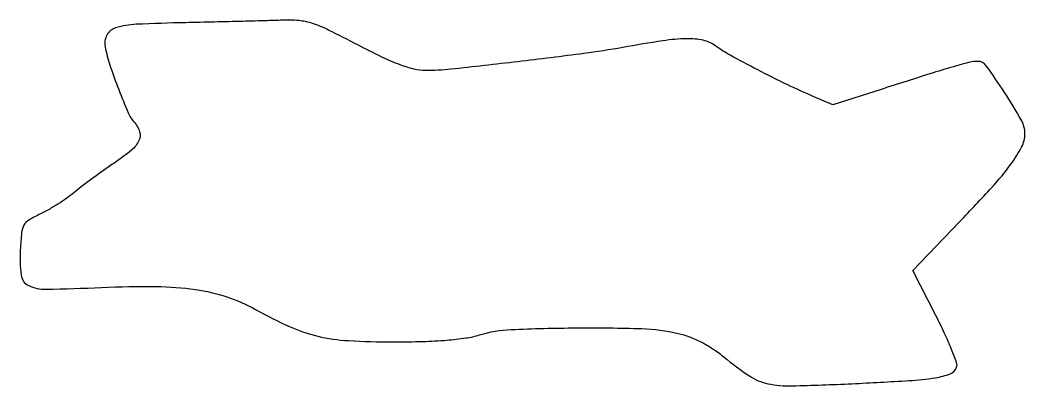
# Model space of a CAD drawing. Extents: x 0 to 215, y 1 to 79.
import ezdxf

# ---------------------------------------------------------------- set-up
doc = ezdxf.new("R2010")
doc.units = 0

msp = doc.modelspace()

# ---------------------------------------------------------------- linework, layer by layer
msp.add_lwpolyline([(35.569003, 78.251106, 0.006573), (25.046873, 77.896589, 0.061572), (20.588529, 77.132138, 0.19987), (18.712271, 75.591956, 0.173103), (18.33923, 73.056882, 0.030875), (19.371399, 69.152276, 0.012314), (21.243403, 63.939768, 0.009624), (23.282035, 58.961384, 0.080723), (24.586847, 56.921259, -0.108593), (25.720769, 54.9119, -0.190257), (25.572971, 53.035076, -0.106971), (23.965055, 50.996075, -0.023585), (20.37809, 48.309979, 0.005316), (17.996427, 46.658697, 0.004372), (15.488739, 44.847099, 0.004417), (13.214505, 43.142522, 0.011695), (11.62809, 41.871636, -0.02171), (10.1422, 40.729366, -0.012135), (8.243876, 39.464623, -0.012089), (6.259121, 38.276885, -0.019199), (4.5, 37.368444, 0.025307), (2.046933, 36.063459, 0.131267), (0.987769, 34.97171, 0.102289), (0.482094, 33.367389, 0.012414), (0.197579, 29.662435, 0.043511), (0.387825, 24.252492, 0.259598), (1.991772, 22.05311, 0.113236), (5.671153, 21.279647, 0.006195), (17.555649, 21.644643, -0.012751), (29.272723, 21.850777, -0.033465), (37.653641, 21.222587, -0.044567), (44.331055, 19.653508, -0.047007), (50.5, 16.944254, 0.021295), (57.873732, 13.243272, 0.047979), (63.790945, 11.238207, 0.043312), (70.344537, 10.286202, 0.014614), (80, 10.011329, 0.007154), (86.257219, 10.105649, 0.012974), (91.36774, 10.388693, 0.015696), (95.443115, 10.849801, 0.037638), (98.408931, 11.510824, -0.062833), (105.121482, 12.656424, -0.008971), (119.103956, 13.014372, -0.009798), (133.107051, 12.847126, -0.048868), (140.890643, 11.835884, -0.035114), (143.336989, 11.08703, -0.027954), (145.85498, 9.953046, -0.026876), (148.336648, 8.489716, -0.026028), (150.674855, 6.754044, 0.026229), (156.102863, 2.728172, 0.095557), (160.044455, 1.084056, 0.0576), (165.243421, 0.617138, 0.005492), (178, 1.082788, 0.003106), (190.197263, 1.738187, 0.023751), (195.903048, 2.353271, 0.054483), (199.015272, 3.193654, 0.210999), (200.391859, 4.578786, 0.179146), (200.402988, 5.515816, 0.009225), (199.315196, 8.396121, 0.013712), (197.836267, 11.827168, 0.009441), (195.982074, 15.633706), (191.042081, 25.306924), (201.083965, 35.732764, 0.007057), (207.93201, 43.046492, 0.025152), (212.004542, 47.999833, 0.039446), (214.299584, 51.668835, 0.120138), (214.996262, 54.503494, 0.129907), (214.220235, 57.462273, 0.015427), (210.668156, 63.311868, 0.011793), (206.744296, 69.045405, 0.238959), (204.928139, 69.986149, 0.06097), (203.271264, 69.79816, 0.011824), (200.354086, 69.027083, 0.00588), (195.364293, 67.517283, 0.000682), (184.227863, 63.987486), (173.955725, 60.716216), (169.727863, 62.497938, -0.012364), (164.280242, 64.954019, -0.007248), (157.87925, 68.147625, -0.00643), (151.965485, 71.303036, -0.032397), (148.808793, 73.316474, 0.105693), (146.223648, 74.476949, 0.057593), (142.745859, 74.812812, 0.032812), (137.578054, 74.375684, 0.007676), (129, 72.944332, -0.013029), (120.71319, 71.652603, -0.002941), (106.56345, 69.907746, -0.002142), (92.274942, 68.293051, -0.027068), (86.865666, 68, -0.06104), (84.408839, 68.30105, -0.029693), (81.387115, 69.246469, -0.021601), (77.531123, 70.903138, -0.008511), (72.367877, 73.5, 0.006423), (66.131951, 76.669058, 0.035494), (62.64632, 78.087103, 0.056044), (59.746942, 78.685251, 0.032591), (56.190488, 78.778876, -0.002694), (53.064377, 78.674266, -0.000619), (47.7856, 78.53263, -0.000639), (41.702672, 78.384732, -0.000624)], format="xyb", close=True)

doc.saveas('drawing.dxf')
